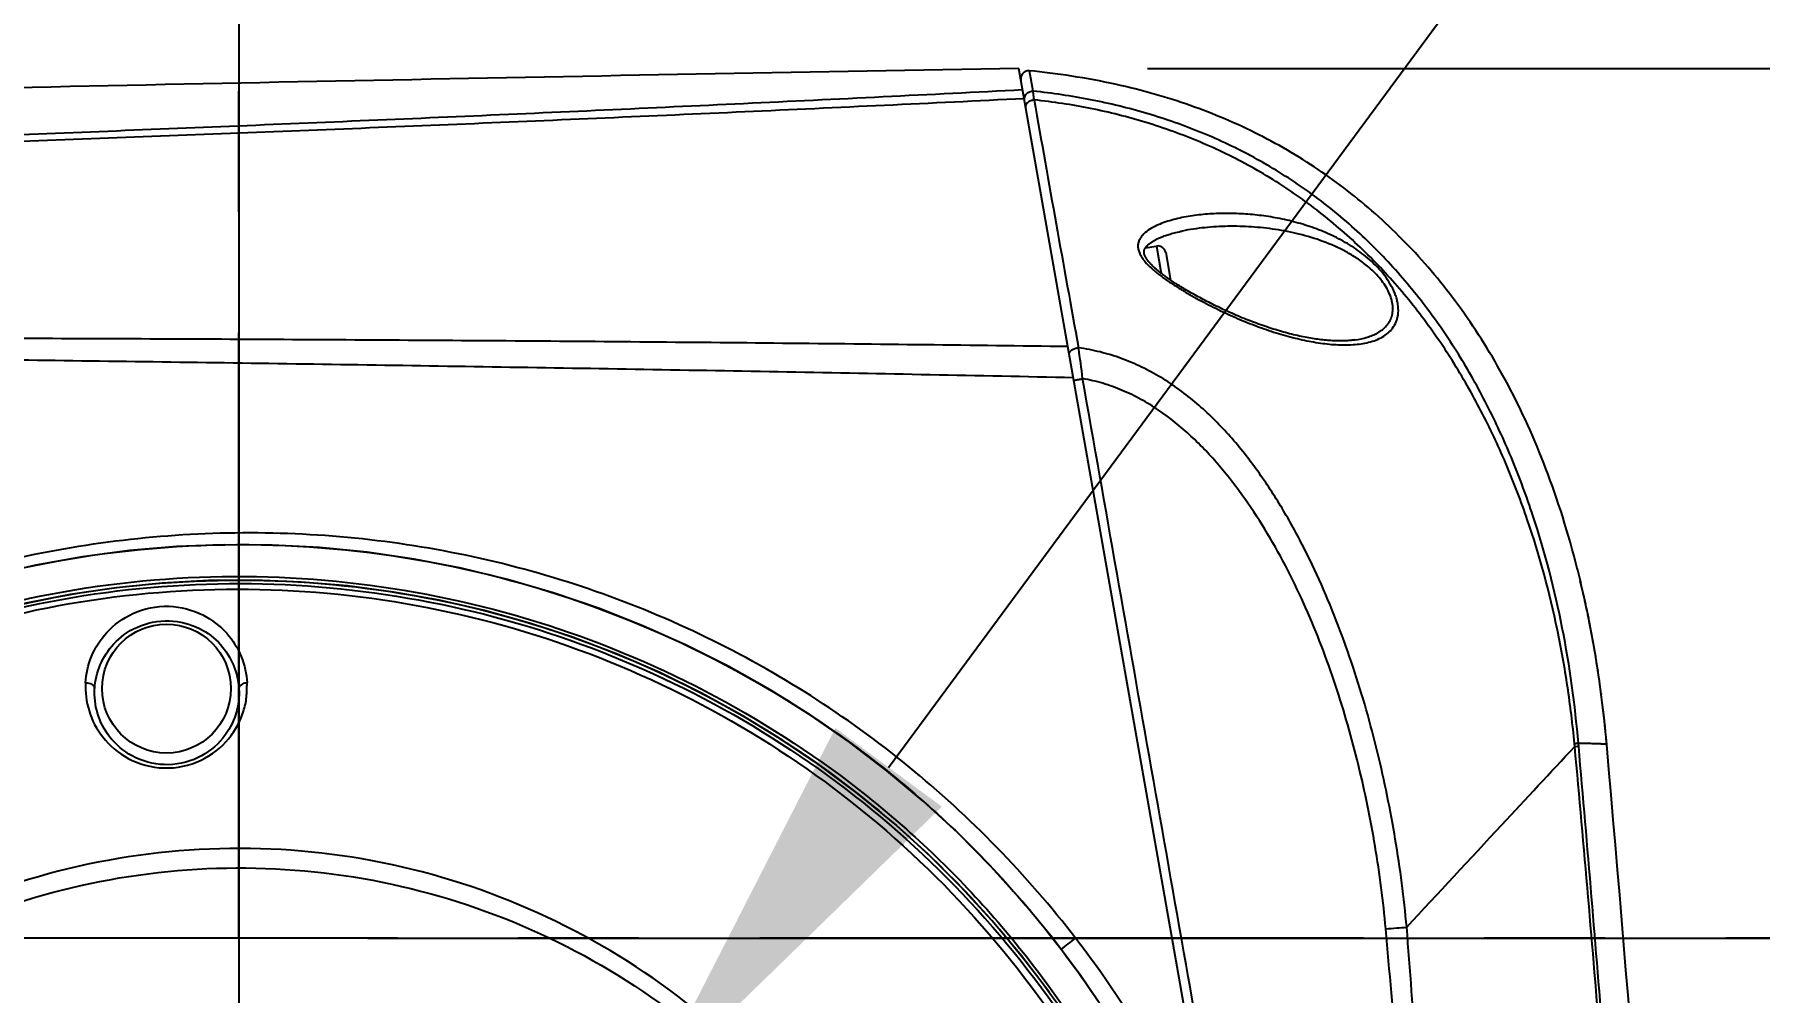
# Model space of a CAD drawing. Header units: millimetres. Extents: x 5828 to 6704, y 123 to 421.
# Drawn here: x 6408.82 to 6414.18, y 275.2 to 278.17 of the extents above; entities that cross this region are included whole.
import ezdxf
from ezdxf import colors
from ezdxf.entities.mleader import LeaderData, LeaderLine
from ezdxf.math import Vec2, Vec3

# ---------------------------------------------------------------- set-up
doc = ezdxf.new("R2010")
doc.units = ezdxf.units.MM
doc.linetypes.add('CENTER', pattern=[0.6, 0.375, -0.075, 0.075, -0.075])
for name, color, linetype in [('中心线', 7, 'Continuous'), ('外形图', 7, 'Continuous'), ('多重引线', 7, 'Continuous'), ('尺寸标注', 7, 'Continuous')]:
    doc.layers.add(name, color=color, linetype=linetype)
doc.styles.add('微软雅黑', font='msyh.ttc', dxfattribs={"height": 1.5})
doc.dimstyles.new('尺寸标注_1_20比例', dxfattribs={"dimtxt": 1.5, "dimasz": 1.25, "dimexe": 0.5, "dimexo": 0.4, "dimgap": 0.5, "dimtad": 1, "dimdec": 1, "dimlfac": 20, "dimdsep": 46, "dimtxsty": '微软雅黑', "dimcen": 0.09, "dimadec": 0, "dimazin": 0, "dimtp": 0.01, "dimtm": 0.01, "dimtfac": 1, "dimtdec": 1, "dimtofl": 0, "dimtmove": 0, "dimatfit": 3, "dimfxl": 1, "dimtolj": 1, "dimarcsym": 0})

# ---------------------------------------------------------------- blocks, each defined once
blk = doc.blocks.new('*D1082')
at = {"layer": 'Defpoints', "color": 0}
for p in [(6409.4545, 284.8229), (6409.4545, 280.4069), (6378.7066, 275.3693)]:
    blk.add_point(p, dxfattribs=at)
at = {"layer": '尺寸标注', "color": 0, "lineweight": -2}
for p, q in [((6378.7066, 275.7693), (6378.7066, 285.3229)), ((6409.4545, 280.8069), (6409.4545, 285.3229)), ((6379.9566, 284.8229), (6408.2045, 284.8229))]:
    blk.add_line(p, q, dxfattribs=at)
at = {"layer": '尺寸标注', "color": 0}
for points in [[(6379.9566, 285.0312), (6379.9566, 284.6146), (6378.7066, 284.8229)], [(6408.2045, 284.6146), (6408.2045, 285.0312), (6409.4545, 284.8229)]]:
    blk.add_solid(points, dxfattribs=at)
at = {"layer": '尺寸标注', "color": 0, "insert": (6394.0805, 286.0945), "char_height": 1.5, "attachment_point": 5, "style": '微软雅黑'}
blk.add_mtext('\\A1;\\A1;{\\fAlibaba PuHuiTi 3.0 55 Regular|b0|i0|c134|p18;615}', dxfattribs=at)
blk = doc.blocks.new('*D1086')
at = {"layer": 'Defpoints', "color": 0}
for p in [(6374.8045, 277.1443), (6410.7045, 221.4555), (6410.7045, 217.572)]:
    blk.add_point(p, dxfattribs=at)
at = {"layer": '尺寸标注', "color": 0, "lineweight": -2}
for p, q in [((6374.8045, 276.7443), (6374.8045, 217.072)), ((6410.7045, 221.0555), (6410.7045, 217.072)), ((6376.0545, 217.572), (6409.4545, 217.572))]:
    blk.add_line(p, q, dxfattribs=at)
at = {"layer": '尺寸标注', "color": 0}
for points in [[(6376.0545, 217.7803), (6376.0545, 217.3636), (6374.8045, 217.572)], [(6409.4545, 217.3636), (6409.4545, 217.7803), (6410.7045, 217.572)]]:
    blk.add_solid(points, dxfattribs=at)
at = {"layer": '尺寸标注', "color": 0, "insert": (6392.7545, 218.8436), "char_height": 1.5, "attachment_point": 5, "style": '微软雅黑'}
blk.add_mtext('\\A1;\\A1;{\\fAlibaba PuHuiTi 3.0 55 Regular|b0|i0|c134|p18;718}', dxfattribs=at)
blk = doc.blocks.new('*D1091')
at = {"layer": 'Defpoints', "color": 0}
for p in [(6409.4545, 275.3693), (6409.4545, 273.3693), (6430.1419, 273.3693)]:
    blk.add_point(p, dxfattribs=at)
at = {"layer": '尺寸标注', "color": 0, "lineweight": -2}
for p, q in [((6430.1419, 276.6193), (6430.1419, 281.5473)), ((6409.8545, 275.3693), (6430.6419, 275.3693)), ((6409.8545, 273.3693), (6430.6419, 273.3693)), ((6430.1419, 272.1193), (6430.1419, 270.8693))]:
    blk.add_line(p, q, dxfattribs=at)
at = {"layer": '尺寸标注', "color": 0}
for points in [[(6429.9335, 276.6193), (6430.3502, 276.6193), (6430.1419, 275.3693)], [(6430.3502, 272.1193), (6429.9335, 272.1193), (6430.1419, 273.3693)]]:
    blk.add_solid(points, dxfattribs=at)
at = {"layer": '尺寸标注', "color": 0, "insert": (6428.8703, 279.8996), "char_height": 1.5, "attachment_point": 5, "rotation": 90, "style": '微软雅黑'}
blk.add_mtext('\\A1;\\A1;{\\fAlibaba PuHuiTi 3.0 55 Regular|b0|i0|c134|p18;40}', dxfattribs=at)
blk = doc.blocks.new('*D1092')
at = {"layer": 'Defpoints', "color": 0}
for p in [(6411.8764, 278.0693), (6435.1929, 278.0693), (6418.6045, 225.3693)]:
    blk.add_point(p, dxfattribs=at)
at = {"layer": '尺寸标注', "color": 0, "lineweight": -2}
for p, q in [((6412.2764, 278.0693), (6435.6929, 278.0693)), ((6435.1929, 226.6193), (6435.1929, 276.8193)), ((6419.0045, 225.3693), (6435.6929, 225.3693))]:
    blk.add_line(p, q, dxfattribs=at)
at = {"layer": '尺寸标注', "color": 0}
for points in [[(6435.4013, 276.8193), (6434.9846, 276.8193), (6435.1929, 278.0693)], [(6434.9846, 226.6193), (6435.4013, 226.6193), (6435.1929, 225.3693)]]:
    blk.add_solid(points, dxfattribs=at)
at = {"layer": '尺寸标注', "color": 0, "insert": (6433.9213, 251.7193), "char_height": 1.5, "attachment_point": 5, "rotation": 90, "style": '微软雅黑'}
blk.add_mtext('\\A1;\\A1;{\\fAlibaba PuHuiTi 3.0 55 Regular|b0|i0|c134|p18;1054}', dxfattribs=at)
blk = doc.blocks.new('*D1159')
at = {"layer": 'Defpoints', "color": 0}
for p in [(6409.4545, 280.4069), (6408.1795, 274.8693), (6409.4545, 268.6795)]:
    blk.add_point(p, dxfattribs=at)
at = {"layer": '尺寸标注', "color": 0, "lineweight": -2}
for p, q in [((6409.4545, 280.0069), (6409.4545, 268.1795)), ((6408.1795, 274.4693), (6408.1795, 268.1795)), ((6406.9295, 268.6795), (6400.3525, 268.6795)), ((6410.7045, 268.6795), (6411.9545, 268.6795))]:
    blk.add_line(p, q, dxfattribs=at)
at = {"layer": '尺寸标注', "color": 0}
for points in [[(6406.9295, 268.4712), (6406.9295, 268.8878), (6408.1795, 268.6795)], [(6410.7045, 268.8878), (6410.7045, 268.4712), (6409.4545, 268.6795)]]:
    blk.add_solid(points, dxfattribs=at)
at = {"layer": '尺寸标注', "color": 0, "insert": (6402.7069, 269.9552), "char_height": 1.5, "attachment_point": 5, "style": '微软雅黑'}
blk.add_mtext('\\A1;25.5', dxfattribs=at)
blk = doc.blocks.new('*D1160')
at = {"layer": 'Defpoints', "color": 0}
for p in [(6408.1795, 274.8693), (6409.8545, 273.3693), (6418.1306, 273.3693)]:
    blk.add_point(p, dxfattribs=at)
at = {"layer": '尺寸标注', "color": 0, "lineweight": -2}
for p, q in [((6418.1306, 276.1193), (6418.1306, 277.3693)), ((6408.5795, 274.8693), (6418.6306, 274.8693)), ((6410.2545, 273.3693), (6418.6306, 273.3693)), ((6418.1306, 272.1193), (6418.1306, 267.767))]:
    blk.add_line(p, q, dxfattribs=at)
at = {"layer": '尺寸标注', "color": 0}
for points in [[(6417.9223, 276.1193), (6418.339, 276.1193), (6418.1306, 274.8693)], [(6418.339, 272.1193), (6417.9223, 272.1193), (6418.1306, 273.3693)]]:
    blk.add_solid(points, dxfattribs=at)
at = {"layer": '尺寸标注', "color": 0, "insert": (6416.8555, 269.3182), "char_height": 1.5, "attachment_point": 5, "rotation": 90, "style": '微软雅黑'}
blk.add_mtext('\\A1;30', dxfattribs=at)
blk = doc.blocks.new('*D1161')
at = {"layer": 'Defpoints', "color": 0}
for p in [(6410.7295, 274.8943), (6409.8545, 273.3693), (6422.5685, 273.3693)]:
    blk.add_point(p, dxfattribs=at)
at = {"layer": '尺寸标注', "color": 0, "lineweight": -2}
for p, q in [((6422.5685, 276.1443), (6422.5685, 277.3943)), ((6411.1295, 274.8943), (6423.0685, 274.8943)), ((6410.2545, 273.3693), (6423.0685, 273.3693)), ((6422.5685, 272.1193), (6422.5685, 265.5694))]:
    blk.add_line(p, q, dxfattribs=at)
at = {"layer": '尺寸标注', "color": 0}
for points in [[(6422.3602, 276.1443), (6422.7769, 276.1443), (6422.5685, 274.8943)], [(6422.7769, 272.1193), (6422.3602, 272.1193), (6422.5685, 273.3693)]]:
    blk.add_solid(points, dxfattribs=at)
at = {"layer": '尺寸标注', "color": 0, "insert": (6421.2929, 267.9123), "char_height": 1.5, "attachment_point": 5, "rotation": 90, "style": '微软雅黑'}
blk.add_mtext('\\A1;30.5', dxfattribs=at)

msp = doc.modelspace()

# ---------------------------------------------------------------- linework, layer by layer
at = {"layer": '中心线', "linetype": 'CENTER', "ltscale": 5}
for p, q in [((6409.4545, 239.3737), (6409.4545, 280.4069)), ((6415.9466, 275.3693), (6373.1881, 275.3693))]:
    msp.add_line(p, q, dxfattribs=at)
at = {"layer": '外形图', "linetype": 'ByBlock'}
for p, q in [((6412.5555, 274.2176), (6411.8764, 278.0693)), ((6411.9211, 277.9986), (6411.9099, 278.0618)), ((6412.269, 277.5119), (6412.3036, 277.518)), ((6412.3036, 277.518), (6412.3185, 277.4332)), ((6412.3325, 277.4978), (6412.3476, 277.4121)), ((6413.617, 276.4915), (6413.611, 276.5159)), ((6413.6222, 276.4701), (6413.615, 276.4999)), ((6413.6272, 276.4486), (6413.62, 276.4792)), ((6413.6321, 276.427), (6413.6249, 276.4584)), ((6413.6369, 276.4053), (6413.6297, 276.4376)), ((6413.6415, 276.3834), (6413.6344, 276.4166)), ((6413.646, 276.3614), (6413.639, 276.3955)), ((6413.6504, 276.3392), (6413.6434, 276.3743)), ((6413.6547, 276.3168), (6413.6477, 276.353)), ((6413.656, 276.3097), (6413.6519, 276.3314)), ((6413.66, 276.2878), (6413.6547, 276.3168)), ((6413.6639, 276.2656), (6413.6589, 276.2942)), ((6413.6677, 276.243), (6413.6629, 276.2713)), ((6413.6714, 276.2202), (6413.6669, 276.2481)), ((6413.6751, 276.1969), (6413.6707, 276.2246)), ((6413.6786, 276.1733), (6413.6745, 276.2007)), ((6413.6819, 276.1495), (6413.6781, 276.1766)), ((6413.6852, 276.1255), (6413.6816, 276.1521)), ((6413.6848, 276.1287), (6413.6851, 276.1262)), ((6413.7022, 275.9706), (6413.7001, 275.9931)), ((6413.6029, 275.9647), (6413.6019, 275.9742)), ((6413.6149, 275.9655), (6413.6141, 275.9745)), ((6412.0528, 275.3693), (6412.3524, 275.3693))]:
    msp.add_line(p, q, dxfattribs=at)
for points in [[(6411.9099, 278.0618), (6411.9095, 278.0619), (6411.9089, 278.0619), (6411.9083, 278.0619), (6411.9077, 278.062), (6411.9071, 278.062), (6411.9065, 278.0619), (6411.9059, 278.0619), (6411.9053, 278.0619), (6411.9047, 278.0618), (6411.9041, 278.0617), (6411.9035, 278.0616), (6411.9029, 278.0615), (6411.9023, 278.0614), (6411.9017, 278.0613), (6411.9012, 278.0612), (6411.9006, 278.061), (6411.9, 278.0608), (6411.8994, 278.0606), (6411.8989, 278.0604), (6411.8983, 278.0602), (6411.8977, 278.06), (6411.8972, 278.0598), (6411.8966, 278.0595), (6411.8961, 278.0592), (6411.8956, 278.059), (6411.8951, 278.0587), (6411.8945, 278.0584), (6411.894, 278.058), (6411.8935, 278.0577), (6411.893, 278.0574), (6411.8925, 278.057), (6411.8921, 278.0567), (6411.8916, 278.0563), (6411.8911, 278.0559), (6411.8907, 278.0555), (6411.8902, 278.0551), (6411.8898, 278.0547), (6411.8894, 278.0542), (6411.889, 278.0538), (6411.8886, 278.0534), (6411.8882, 278.0529), (6411.8878, 278.0524), (6411.8874, 278.0519), (6411.8871, 278.0515), (6411.8867, 278.051), (6411.8864, 278.0505), (6411.8861, 278.05), (6411.8858, 278.0494), (6411.8855, 278.0489), (6411.8852, 278.0484), (6411.885, 278.0478), (6411.8847, 278.0473), (6411.8845, 278.0468), (6411.8842, 278.0462), (6411.884, 278.0456), (6411.8838, 278.0451), (6411.8836, 278.0445), (6411.8834, 278.0439), (6411.8833, 278.0433), (6411.8831, 278.0428), (6411.883, 278.0422), (6411.8829, 278.0416), (6411.8828, 278.041), (6411.8827, 278.0404), (6411.8826, 278.0398), (6411.8826, 278.0392), (6411.8825, 278.0386), (6411.8825, 278.038), (6411.8825, 278.0374), (6411.8825, 278.0368), (6411.8825, 278.0362), (6411.8825, 278.0356), (6411.8825, 278.035), (6411.8826, 278.0344), (6411.8827, 278.0338), (6411.8827, 278.0332), (6411.8828, 278.0326)], [(6413.1276, 277.4745), (6413.1176, 277.4855), (6413.1077, 277.4964), (6413.0976, 277.5071), (6413.0875, 277.5178), (6413.0774, 277.5283), (6413.0672, 277.5387), (6413.0569, 277.549), (6413.0466, 277.5592), (6413.0362, 277.5693), (6413.0258, 277.5792), (6413.0153, 277.589), (6413.0048, 277.5988), (6412.9942, 277.6084), (6412.9835, 277.6179), (6412.9728, 277.6273), (6412.9621, 277.6366), (6412.9513, 277.6457), (6412.9404, 277.6548), (6412.9295, 277.6638), (6412.9185, 277.6726), (6412.9075, 277.6813), (6412.8964, 277.69), (6412.8853, 277.6985), (6412.8741, 277.707), (6412.8629, 277.7153), (6412.8516, 277.7235), (6412.8402, 277.7317), (6412.8288, 277.7397), (6412.8173, 277.7477), (6412.8057, 277.7556), (6412.794, 277.7633), (6412.7823, 277.771), (6412.7705, 277.7786), (6412.7586, 277.7861), (6412.7466, 277.7936), (6412.7346, 277.8009), (6412.7224, 277.8082), (6412.7102, 277.8153), (6412.6979, 277.8225), (6412.6854, 277.8295), (6412.6729, 277.8364), (6412.6603, 277.8433), (6412.6475, 277.85), (6412.6347, 277.8567), (6412.6219, 277.8633), (6412.6089, 277.8698), (6412.5958, 277.8762), (6412.5827, 277.8825), (6412.5696, 277.8887), (6412.5563, 277.8947), (6412.5431, 277.9007), (6412.5297, 277.9066), (6412.5164, 277.9123), (6412.503, 277.9179), (6412.4896, 277.9235), (6412.4761, 277.9289), (6412.4626, 277.9341), (6412.4491, 277.9393), (6412.4356, 277.9444), (6412.422, 277.9494), (6412.4084, 277.9542), (6412.3947, 277.959), (6412.381, 277.9636), (6412.3672, 277.9682), (6412.3533, 277.9727), (6412.3393, 277.977), (6412.3252, 277.9813), (6412.3111, 277.9855), (6412.2968, 277.9897), (6412.2823, 277.9937), (6412.2677, 277.9977), (6412.2529, 278.0016), (6412.238, 278.0054), (6412.2228, 278.0092), (6412.2074, 278.0129), (6412.1918, 278.0165), (6412.1759, 278.02), (6412.1597, 278.0235), (6412.1433, 278.0269), (6412.1266, 278.0302), (6412.1097, 278.0334), (6412.0926, 278.0366), (6412.0754, 278.0396), (6412.058, 278.0425), (6412.0407, 278.0452), (6412.0234, 278.0479), (6412.0062, 278.0503), (6411.9893, 278.0526), (6411.9726, 278.0548), (6411.9563, 278.0568), (6411.9403, 278.0586), (6411.9248, 278.0603), (6411.91, 278.0618)], [(6412.4027, 277.3777), (6412.398, 277.3804), (6412.3934, 277.3832), (6412.3888, 277.3859), (6412.3843, 277.3886), (6412.3799, 277.3913), (6412.3757, 277.394), (6412.3715, 277.3966), (6412.3674, 277.3991), (6412.3634, 277.4017), (6412.3596, 277.4042), (6412.3558, 277.4067), (6412.3521, 277.4091), (6412.3486, 277.4115), (6412.3451, 277.4138), (6412.3418, 277.4162), (6412.3386, 277.4184), (6412.3354, 277.4207), (6412.3324, 277.4228), (6412.3294, 277.425), (6412.3266, 277.4271), (6412.3238, 277.4292), (6412.3212, 277.4312), (6412.3186, 277.4332), (6412.3162, 277.4351), (6412.3138, 277.437), (6412.3115, 277.4389), (6412.3093, 277.4407), (6412.3072, 277.4424), (6412.3051, 277.4442), (6412.3032, 277.4459), (6412.3013, 277.4475), (6412.2995, 277.4491), (6412.2978, 277.4507), (6412.2961, 277.4523), (6412.2945, 277.4538), (6412.293, 277.4552), (6412.2915, 277.4567), (6412.2901, 277.4581), (6412.2887, 277.4595), (6412.2875, 277.4608), (6412.2862, 277.4621), (6412.285, 277.4634), (6412.2839, 277.4646), (6412.2828, 277.4658), (6412.2818, 277.467), (6412.2808, 277.4682), (6412.2799, 277.4693), (6412.279, 277.4704), (6412.2781, 277.4715), (6412.2773, 277.4726), (6412.2765, 277.4736), (6412.2758, 277.4746), (6412.2751, 277.4756), (6412.2744, 277.4765), (6412.2738, 277.4775), (6412.2732, 277.4784), (6412.2726, 277.4793), (6412.272, 277.4801), (6412.2715, 277.481), (6412.271, 277.4819), (6412.2705, 277.4827), (6412.2701, 277.4835), (6412.2697, 277.4843), (6412.2693, 277.485), (6412.2689, 277.4858), (6412.2686, 277.4865), (6412.2682, 277.4872), (6412.2679, 277.4879), (6412.2676, 277.4886), (6412.2673, 277.4893), (6412.2671, 277.49), (6412.2669, 277.4907), (6412.2666, 277.4913), (6412.2664, 277.492), (6412.2662, 277.4926), (6412.266, 277.4932), (6412.2659, 277.4939), (6412.2657, 277.4945), (6412.2656, 277.4951), (6412.2655, 277.4957), (6412.2654, 277.4963), (6412.2653, 277.4969), (6412.2652, 277.4976), (6412.2652, 277.4982), (6412.2651, 277.4989), (6412.2651, 277.4995), (6412.2651, 277.5002), (6412.2651, 277.5009), (6412.2652, 277.5016), (6412.2653, 277.5023), (6412.2654, 277.503), (6412.2655, 277.5038), (6412.2657, 277.5046), (6412.2659, 277.5054), (6412.2662, 277.5062), (6412.2664, 277.5069), (6412.2667, 277.5076), (6412.267, 277.5083), (6412.2673, 277.509), (6412.2677, 277.5097), (6412.2681, 277.5104), (6412.2685, 277.5111), (6412.2689, 277.5118), (6412.2694, 277.5125), (6412.2698, 277.5132), (6412.2704, 277.5139), (6412.2709, 277.5146), (6412.2715, 277.5154), (6412.2721, 277.5161), (6412.2727, 277.5169), (6412.2734, 277.5177), (6412.2742, 277.5185), (6412.2749, 277.5193), (6412.2758, 277.5201), (6412.2766, 277.5209), (6412.2775, 277.5217), (6412.2785, 277.5226), (6412.2795, 277.5235), (6412.2806, 277.5244), (6412.2818, 277.5253), (6412.283, 277.5262), (6412.2842, 277.5272), (6412.2856, 277.5281), (6412.287, 277.5291), (6412.2885, 277.5301), (6412.29, 277.5311), (6412.2916, 277.5321), (6412.2933, 277.5332), (6412.2951, 277.5342), (6412.297, 277.5353), (6412.299, 277.5364), (6412.3011, 277.5375), (6412.3033, 277.5386), (6412.3056, 277.5398), (6412.308, 277.5409), (6412.3105, 277.5421), (6412.3131, 277.5432), (6412.3159, 277.5444), (6412.3188, 277.5456), (6412.3218, 277.5468), (6412.3249, 277.548), (6412.3282, 277.5492), (6412.3316, 277.5505), (6412.3351, 277.5517), (6412.3388, 277.5529), (6412.3427, 277.5541), (6412.3467, 277.5553), (6412.3508, 277.5565), (6412.3551, 277.5578), (6412.3596, 277.5589), (6412.3643, 277.5601), (6412.3691, 277.5613), (6412.374, 277.5624), (6412.3792, 277.5636), (6412.3839, 277.5646)], [(6413.6117, 276.5128), (6413.6063, 276.534), (6413.6008, 276.555), (6413.5951, 276.5759), (6413.5893, 276.5966), (6413.5835, 276.6171), (6413.5775, 276.6374), (6413.5714, 276.6574), (6413.5653, 276.6772), (6413.559, 276.6967), (6413.5527, 276.716), (6413.5463, 276.735), (6413.5399, 276.7538), (6413.5333, 276.7723), (6413.5267, 276.7906), (6413.52, 276.8087), (6413.5133, 276.8266), (6413.5065, 276.8442), (6413.4996, 276.8617), (6413.4926, 276.8789), (6413.4856, 276.896), (6413.4785, 276.9128), (6413.4713, 276.9295), (6413.4641, 276.946), (6413.4567, 276.9623), (6413.4493, 276.9784), (6413.4419, 276.9944), (6413.4343, 277.0102), (6413.4267, 277.0259), (6413.4191, 277.0413), (6413.4113, 277.0567), (6413.4035, 277.0718), (6413.3956, 277.0869), (6413.3876, 277.1017), (6413.3796, 277.1165), (6413.3715, 277.1311), (6413.3633, 277.1455), (6413.3551, 277.1598), (6413.3468, 277.1739), (6413.3384, 277.188), (6413.33, 277.2018), (6413.3214, 277.2156), (6413.3129, 277.2292), (6413.3042, 277.2427), (6413.2955, 277.256), (6413.2867, 277.2692), (6413.2779, 277.2823), (6413.269, 277.2952), (6413.26, 277.308), (6413.2509, 277.3207), (6413.2418, 277.3333), (6413.2326, 277.3457), (6413.2234, 277.3581), (6413.2141, 277.3702), (6413.2047, 277.3823), (6413.1953, 277.3943), (6413.1858, 277.4061), (6413.1763, 277.4178), (6413.1666, 277.4294), (6413.157, 277.4408), (6413.1472, 277.4522), (6413.1374, 277.4634), (6413.1276, 277.4745)], [(6412.9212, 277.2267), (6412.9183, 277.2263), (6412.9149, 277.2258), (6412.9115, 277.2254), (6412.908, 277.225), (6412.9044, 277.2247), (6412.9007, 277.2244), (6412.897, 277.2241), (6412.8931, 277.2239), (6412.8892, 277.2237), (6412.8852, 277.2236), (6412.8811, 277.2235), (6412.877, 277.2234), (6412.8727, 277.2234), (6412.8684, 277.2235), (6412.864, 277.2236), (6412.8596, 277.2237), (6412.855, 277.2239), (6412.8504, 277.2241), (6412.8456, 277.2244), (6412.8408, 277.2247), (6412.8359, 277.2251), (6412.8309, 277.2255), (6412.8259, 277.226), (6412.8208, 277.2265), (6412.8156, 277.2271), (6412.8103, 277.2278), (6412.805, 277.2285), (6412.7996, 277.2292), (6412.7941, 277.23), (6412.7885, 277.2309), (6412.7829, 277.2318), (6412.7772, 277.2328), (6412.7714, 277.2339), (6412.7656, 277.235), (6412.7597, 277.2361), (6412.7538, 277.2374), (6412.7478, 277.2386), (6412.7418, 277.24), (6412.7357, 277.2414), (6412.7296, 277.2428), (6412.7234, 277.2443), (6412.7172, 277.2459), (6412.7109, 277.2475), (6412.7046, 277.2492), (6412.6983, 277.2509), (6412.6919, 277.2527), (6412.6855, 277.2546), (6412.6791, 277.2565), (6412.6727, 277.2584), (6412.6663, 277.2604), (6412.6599, 277.2624), (6412.6534, 277.2645), (6412.6469, 277.2667), (6412.6404, 277.2689), (6412.6339, 277.2711), (6412.6274, 277.2734), (6412.6209, 277.2757), (6412.6145, 277.2781), (6412.608, 277.2805), (6412.6015, 277.2829), (6412.5951, 277.2854), (6412.5886, 277.2879), (6412.5822, 277.2904), (6412.5758, 277.293), (6412.5694, 277.2956), (6412.563, 277.2982), (6412.5567, 277.3009), (6412.5504, 277.3036), (6412.5441, 277.3063), (6412.5378, 277.3091), (6412.5316, 277.3118), (6412.5254, 277.3146), (6412.5193, 277.3174), (6412.5132, 277.3203), (6412.5071, 277.3231), (6412.5011, 277.3259), (6412.4951, 277.3288), (6412.4891, 277.3317), (6412.4833, 277.3346), (6412.4774, 277.3375), (6412.4717, 277.3404), (6412.466, 277.3433), (6412.4603, 277.3462), (6412.4547, 277.3491), (6412.4492, 277.352), (6412.4437, 277.3549), (6412.4383, 277.3578), (6412.433, 277.3607), (6412.4277, 277.3635), (6412.4226, 277.3664), (6412.4175, 277.3692), (6412.4125, 277.3721), (6412.4076, 277.3749), (6412.4027, 277.3777)], [(6412.1518, 275.1302), (6412.0688, 275.2526), (6411.9805, 275.3707), (6411.8872, 275.4841), (6411.7893, 275.5926), (6411.6865, 275.6963), (6411.579, 275.7952), (6411.4669, 275.8892), (6411.3502, 275.9782), (6411.2293, 276.0618), (6411.1043, 276.14), (6410.9756, 276.2125), (6410.8436, 276.2791), (6410.7084, 276.3396), (6410.5706, 276.3938), (6410.4304, 276.4417), (6410.2881, 276.4831), (6410.1442, 276.5178), (6409.9988, 276.546), (6409.8524, 276.5674), (6409.7051, 276.582), (6409.5574, 276.5899), (6409.4096, 276.5909), (6409.262, 276.5852), (6409.1149, 276.5726), (6408.9686, 276.5533), (6408.8233, 276.5273), (6408.6793, 276.4946)], [(6411.9719, 275.2008), (6411.8848, 275.3151), (6411.7927, 275.4248), (6411.6957, 275.5301), (6411.5937, 275.6311), (6411.4869, 275.7274), (6411.3756, 275.8187), (6411.2601, 275.9049), (6411.1407, 275.9857), (6411.0176, 276.0609), (6410.8911, 276.1303), (6410.7614, 276.1939), (6410.6289, 276.2514), (6410.4939, 276.3027), (6410.3566, 276.3477), (6410.2174, 276.3863), (6410.0767, 276.4184), (6409.9346, 276.4439), (6409.7916, 276.4628), (6409.648, 276.4751), (6409.5039, 276.4807), (6409.3599, 276.4796), (6409.2161, 276.4718), (6409.0728, 276.4574), (6408.9304, 276.4363), (6408.7891, 276.4087)], [(6413.7001, 275.9931), (6413.6985, 276.0106), (6413.6962, 276.0323), (6413.6938, 276.0548), (6413.6911, 276.078), (6413.6882, 276.1016), (6413.6852, 276.1255)]]:
    msp.add_lwpolyline(points, dxfattribs=at)
msp.add_circle((6409.2295, 276.1443), 0.2, dxfattribs=at)
for centre, radius, start, end in [((6426.4478, -558.3464), 836.5426, 90.9980647, 91.2563555), ((6538.4173, 300.2207), 128.4352, 189.975779, 190.324647), ((6412.3079, 277.4934), 0.025, 10, 100), ((6407.9987, 276.6043), 4.1067, 7.0211, 8.3663), ((6410.0813, 275.6511), 3.635, 5.3994, 7.511), ((6410.0967, 275.6526), 3.6195, 5.0404, 5.3989), ((6296.9918, 265.6769), 117.1634, 2.596984, 5.04035), ((6407.6195, 281.1221), 7.2627, 307.16879, 307.61898), ((6409.4533, 273.3668), 3.2814, 22.5576, 37.6082)]:
    msp.add_arc(centre, radius, start, end, dxfattribs=at)
for points, knots in [([(6411.893, 277.9752), (6411.6039, 277.9611), (6411.0258, 277.9338), (6410.159, 277.8961), (6409.2929, 277.8614), (6408.4276, 277.8291), (6407.5633, 277.7988), (6406.7001, 277.7697), (6405.8381, 277.7413), (6405.2639, 277.7226), (6404.977, 277.7133)], [0, 0, 0, 0, 0.125462, 0.250829, 0.376079, 0.501194, 0.62616, 0.750962, 0.875584, 1, 1, 1, 1]), ([(6411.8881, 278.0025), (6411.5994, 277.9877), (6411.022, 277.9591), (6410.1561, 277.9197), (6409.2908, 277.8833), (6408.4263, 277.8494), (6407.5626, 277.8172), (6406.7, 277.7861), (6405.8384, 277.7554), (6405.2644, 277.7348), (6404.9776, 277.7245)], [0, 0, 0, 0, 0.125422, 0.250754, 0.375978, 0.501077, 0.626041, 0.750858, 0.875517, 1, 1, 1, 1]), ([(6411.894, 277.9694), (6411.8936, 277.9713), (6411.8934, 277.9752), (6411.8944, 277.9809), (6411.8967, 277.9862), (6411.9001, 277.9909), (6411.9045, 277.9946), (6411.9097, 277.9973), (6411.9153, 277.9987), (6411.9192, 277.9988), (6411.9211, 277.9986)], [0, 0, 0, 0, 0.124839, 0.249708, 0.374629, 0.499615, 0.624664, 0.749762, 0.874884, 1, 1, 1, 1]), ([(6411.898, 277.9468), (6411.8977, 277.9483), (6411.8976, 277.9514), (6411.8987, 277.9559), (6411.9009, 277.9602), (6411.9053, 277.9654), (6411.9131, 277.9702), (6411.9203, 277.9716), (6411.9239, 277.9716)], [0, 0, 0, 0, 0.11131, 0.225221, 0.34369, 0.467644, 0.729136, 1, 1, 1, 1]), ([(6411.9239, 277.9716), (6411.9235, 277.9752), (6411.9228, 277.9814), (6411.922, 277.9886), (6411.9215, 277.9932), (6411.9213, 277.9956), (6411.9211, 277.9973), (6411.9211, 277.9982), (6411.9211, 277.9986)], [0, 0, 0, 0, 0.392656, 0.694323, 0.80889, 0.898353, 0.96218, 1, 1, 1, 1]), ([(6413.6141, 275.9745), (6413.6036, 276.0944), (6413.571, 276.3334), (6413.4957, 276.6256), (6413.4122, 276.8515), (6413.3373, 277.016), (6413.2495, 277.1739), (6413.1482, 277.3235), (6413.033, 277.4626), (6412.9041, 277.589), (6412.7621, 277.7005), (6412.6085, 277.7953), (6412.4454, 277.8725), (6412.2751, 277.9321), (6412.0998, 277.9747), (6411.9808, 277.9924), (6411.9211, 277.9986)], [0, 0, 0, 0, 0.125143, 0.250256, 0.312834, 0.375402, 0.437955, 0.500484, 0.562983, 0.625445, 0.687877, 0.750292, 0.812703, 0.875115, 0.937538, 1, 1, 1, 1]), ([(6413.6019, 275.9742), (6413.5962, 276.0332), (6413.5817, 276.1511), (6413.5403, 276.3848), (6413.4783, 276.6146), (6413.3939, 276.8365), (6413.3187, 276.998), (6413.231, 277.1531), (6413.1304, 277.3), (6413.0164, 277.4369), (6412.8894, 277.5616), (6412.7499, 277.672), (6412.5993, 277.7665), (6412.4393, 277.8439), (6412.2722, 277.9041), (6412.0999, 277.9475), (6411.9828, 277.9654), (6411.9239, 277.9716)], [0, 0, 0, 0, 0.062596, 0.12519, 0.250316, 0.312907, 0.375493, 0.43807, 0.500629, 0.563158, 0.625642, 0.688077, 0.75047, 0.812838, 0.875197, 0.937571, 1, 1, 1, 1]), ([(6412.9721, 277.4698), (6412.9567, 277.484), (6412.9237, 277.5098), (6412.8704, 277.5413), (6412.815, 277.5665), (6412.7586, 277.586), (6412.7016, 277.6007), (6412.6447, 277.611), (6412.588, 277.6173), (6412.5318, 277.6198), (6412.4764, 277.6186), (6412.4311, 277.6143), (6412.3957, 277.6088), (6412.3699, 277.6035), (6412.3449, 277.5969), (6412.3209, 277.5889), (6412.2983, 277.5792), (6412.2779, 277.5675), (6412.2632, 277.5554), (6412.2542, 277.544), (6412.2492, 277.5346), (6412.2463, 277.5244), (6412.246, 277.5134), (6412.2484, 277.5022), (6412.2531, 277.491), (6412.2599, 277.4799), (6412.2713, 277.4653), (6412.2814, 277.4553), (6412.2885, 277.4488)], [0, 0, 0, 0, 0.071387, 0.141662, 0.210615, 0.278335, 0.344964, 0.410621, 0.475374, 0.539226, 0.602106, 0.663843, 0.694193, 0.724112, 0.753507, 0.782244, 0.810135, 0.836916, 0.862286, 0.874441, 0.886328, 0.898179, 0.910355, 0.923232, 0.937025, 0.95174, 0.967251, 1, 1, 1, 1]), ([(6412.959, 277.4555), (6412.9487, 277.4641), (6412.9271, 277.48), (6412.8816, 277.5071), (6412.8219, 277.5337), (6412.748, 277.556), (6412.6737, 277.5705), (6412.5995, 277.5783), (6412.5262, 277.5801), (6412.4658, 277.5767), (6412.4186, 277.5709), (6412.3954, 277.5669), (6412.3839, 277.5646)], [0, 0, 0, 0, 0.066945, 0.13333, 0.263838, 0.391657, 0.517242, 0.640924, 0.762799, 0.882685, 0.941731, 1, 1, 1, 1]), ([(6412.2885, 277.4488), (6412.2966, 277.4415), (6412.3138, 277.4275), (6412.3411, 277.408), (6412.3697, 277.3895), (6412.3892, 277.3778), (6412.399, 277.372)], [0, 0, 0, 0, 0.243337, 0.49288, 0.745682, 1, 1, 1, 1]), ([(6412.399, 277.372), (6412.4184, 277.3607), (6412.4576, 277.3393), (6412.5173, 277.3099), (6412.5773, 277.2836), (6412.6373, 277.2607), (6412.6967, 277.2416), (6412.7552, 277.2266), (6412.8123, 277.2161), (6412.8674, 277.2106), (6412.9116, 277.211), (6412.945, 277.2151), (6412.9683, 277.2202), (6412.99, 277.2276), (6413.0098, 277.2377), (6413.0271, 277.2508), (6413.0412, 277.2674), (6413.0493, 277.284), (6413.0532, 277.2988), (6413.0555, 277.3152), (6413.0546, 277.3327), (6413.051, 277.3506), (6413.0452, 277.3696), (6413.0344, 277.3934), (6413.0111, 277.4301), (6412.9885, 277.4548), (6412.9721, 277.4698)], [0, 0, 0, 0, 0.073155, 0.145718, 0.217138, 0.287009, 0.354998, 0.420789, 0.484028, 0.544286, 0.601055, 0.627992, 0.653893, 0.67877, 0.702724, 0.72603, 0.749221, 0.773142, 0.785721, 0.798866, 0.827139, 0.842387, 0.858324, 0.891952, 0.927278, 1, 1, 1, 1]), ([(6412.9212, 277.2267), (6412.9337, 277.2285), (6412.9578, 277.2336), (6412.986, 277.2451), (6413.0054, 277.2579), (6413.0179, 277.2695), (6413.0279, 277.2833), (6413.035, 277.2995), (6413.0383, 277.3178), (6413.0375, 277.3378), (6413.0324, 277.3588), (6413.0234, 277.38), (6413.0109, 277.4006), (6412.9904, 277.4271), (6412.9721, 277.4447), (6412.959, 277.4555)], [0, 0, 0, 0, 0.116821, 0.226679, 0.279434, 0.331295, 0.383202, 0.436551, 0.493023, 0.554086, 0.620379, 0.691476, 0.766211, 0.843251, 1, 1, 1, 1]), ([(6412.0286, 277.2057), (6411.7331, 277.2096), (6411.1425, 277.2164), (6410.2571, 277.2238), (6409.3729, 277.2289), (6408.4902, 277.2319), (6407.609, 277.2327), (6406.4378, 277.2314), (6405.5604, 277.2284), (6404.9761, 277.2256)], [0, 0, 0, 0, 0.125708, 0.251262, 0.376637, 0.501811, 0.626761, 0.751461, 1, 1, 1, 1]), ([(6412.0457, 277.1091), (6411.7493, 277.1153), (6411.1568, 277.127), (6410.2688, 277.1422), (6409.3821, 277.1556), (6408.497, 277.1674), (6407.6136, 277.1775), (6406.44, 277.1892), (6405.5608, 277.1961), (6404.9755, 277.2)], [0, 0, 0, 0, 0.125785, 0.251406, 0.376833, 0.502035, 0.626982, 0.751645, 1, 1, 1, 1]), ([(6412.0331, 277.1806), (6412.0329, 277.1818), (6412.0329, 277.1846), (6412.0343, 277.1885), (6412.0369, 277.1923), (6412.042, 277.1969), (6412.0504, 277.2008), (6412.0579, 277.2019), (6412.0617, 277.2019)], [0, 0, 0, 0, 0.097277, 0.200516, 0.313645, 0.437869, 0.712403, 1, 1, 1, 1]), ([(6413.0809, 275.4038), (6413.0725, 275.4951), (6413.0547, 275.6316), (6413.0211, 275.8119), (6412.9911, 275.9462), (6412.956, 276.0793), (6412.9156, 276.2108), (6412.8695, 276.3405), (6412.8171, 276.4677), (6412.7578, 276.5919), (6412.6908, 276.7121), (6412.6276, 276.8079), (6412.5721, 276.8809), (6412.5129, 276.9509), (6412.4476, 277.0156), (6412.3757, 277.0725), (6412.3185, 277.1106), (6412.2581, 277.1434), (6412.1949, 277.1702), (6412.1293, 277.1903), (6412.0843, 277.1989), (6412.0617, 277.2019)], [0, 0, 0, 0, 0.125056, 0.187597, 0.250139, 0.312682, 0.375224, 0.437767, 0.500308, 0.562849, 0.625386, 0.687916, 0.719185, 0.75045, 0.812922, 0.844156, 0.875373, 0.906567, 0.937737, 0.968881, 1, 1, 1, 1]), ([(6412.0472, 277.1004), (6412.0473, 277.1006), (6412.0476, 277.1007), (6412.048, 277.1008), (6412.0484, 277.101), (6412.0489, 277.1011), (6412.0497, 277.1013), (6412.0505, 277.1016), (6412.0514, 277.1018), (6412.0525, 277.102), (6412.0539, 277.1024), (6412.0556, 277.1027), (6412.0579, 277.1032), (6412.0608, 277.1038), (6412.0643, 277.1044), (6412.0677, 277.1051), (6412.0712, 277.1057), (6412.0735, 277.1061), (6412.0746, 277.1063)], [0, 0, 0, 0, 0.015318, 0.03094, 0.046569, 0.062199, 0.093459, 0.124719, 0.155979, 0.187239, 0.249759, 0.312279, 0.374799, 0.499839, 0.624879, 0.749919, 0.87496, 1, 1, 1, 1]), ([(6412.9332, 272.2572), (6412.9153, 272.3582), (6412.8792, 272.5602), (6412.8253, 272.8633), (6412.7714, 273.1663), (6412.6997, 273.5705), (6412.6102, 274.0757), (6412.4672, 274.884), (6412.2886, 275.8942), (6412.1459, 276.7023), (6412.0746, 277.1063)], [0, 0, 0, 0, 0.0625, 0.125006, 0.187515, 0.250027, 0.375053, 0.500077, 0.750088, 1, 1, 1, 1]), ([(6413.0158, 275.3987), (6413.0081, 275.4843), (6412.9915, 275.6124), (6412.96, 275.7815), (6412.9317, 275.9073), (6412.8986, 276.0321), (6412.8606, 276.1554), (6412.8172, 276.2769), (6412.7681, 276.3962), (6412.7126, 276.5127), (6412.6502, 276.6257), (6412.5801, 276.734), (6412.5146, 276.8193), (6412.4571, 276.8833), (6412.3961, 276.9437), (6412.3291, 276.9979), (6412.2559, 277.0429), (6412.198, 277.0711), (6412.1375, 277.093), (6412.0957, 277.1028), (6412.0746, 277.1063)], [0, 0, 0, 0, 0.125067, 0.187616, 0.250167, 0.312719, 0.375271, 0.437822, 0.50037, 0.562914, 0.625451, 0.687976, 0.75048, 0.781731, 0.812973, 0.875373, 0.906569, 0.937741, 0.968886, 1, 1, 1, 1]), ([(6412.0528, 275.3693), (6411.9768, 275.4678), (6411.8134, 275.6562), (6411.5378, 275.9087), (6411.235, 276.1276), (6410.9091, 276.3097), (6410.5646, 276.4527), (6410.2062, 276.5551), (6409.8385, 276.6157), (6409.4661, 276.6344), (6409.0937, 276.6113), (6408.7258, 276.5469), (6408.3669, 276.4423), (6408.0215, 276.2988), (6407.694, 276.1181), (6407.3886, 275.9021), (6407.1095, 275.6532), (6406.9435, 275.4669), (6406.8664, 275.3693)], [0, 0, 0, 0, 0.062572, 0.125123, 0.187636, 0.250094, 0.312493, 0.374846, 0.437187, 0.499558, 0.561992, 0.6245, 0.687064, 0.749654, 0.812244, 0.874832, 0.937421, 1, 1, 1, 1]), ([(6406.2491, 273.195), (6406.2258, 273.5924), (6406.3092, 274.2033), (6406.6292, 274.9379), (6407.0817, 275.6004), (6407.8664, 276.2537), (6409.0268, 276.6384), (6410.2471, 276.5717), (6411.1764, 276.1477), (6411.7849, 275.625), (6412.1597, 275.152), (6412.4412, 274.6186), (6412.5582, 274.2332), (6412.5979, 274.0373)], [0, 0, 0, 0, 0.124788, 0.187458, 0.250129, 0.374938, 0.499731, 0.624526, 0.749323, 0.811992, 0.874662, 0.937335, 1, 1, 1, 1]), ([(6407.6046, 264.5744), (6407.5828, 264.9506), (6407.5249, 265.7024), (6407.4017, 266.8264), (6407.2511, 267.9469), (6407.0759, 269.0635), (6406.8828, 270.1766), (6406.7111, 271.1021), (6406.5881, 271.7492), (6406.517, 272.1187), (6406.4639, 272.3959), (6406.4099, 272.6729), (6406.361, 272.9507), (6406.332, 273.2316), (6406.3323, 273.5143), (6406.36, 273.7958), (6406.4286, 274.1661), (6406.5738, 274.6161), (6406.8457, 275.1145), (6407.2044, 275.556), (6407.6363, 275.9273), (6408.1279, 276.2151), (6408.6635, 276.4087), (6409.41, 276.5325), (6410.3659, 276.4284), (6411.2221, 275.9938), (6411.7775, 275.4846), (6412.1165, 275.0322), (6412.371, 274.5285), (6412.4787, 274.1671), (6412.5142, 273.9833)], [0, 0, 0, 0, 0.062594, 0.125191, 0.187776, 0.250346, 0.312895, 0.375414, 0.406669, 0.422294, 0.437916, 0.453541, 0.46916, 0.484757, 0.500373, 0.516026, 0.531671, 0.562858, 0.594091, 0.625439, 0.656822, 0.688184, 0.719529, 0.750865, 0.81326, 0.875568, 0.906716, 0.937796, 0.968921, 1, 1, 1, 1]), ([(6406.3436, 273.2846), (6406.3341, 273.6641), (6406.4556, 274.434), (6407.0403, 275.4404), (6407.9478, 276.1713), (6409.0578, 276.5275), (6410.2218, 276.4584), (6411.2832, 275.9756), (6412.0984, 275.1442), (6412.4068, 274.4277), (6412.4898, 274.0572)], [0, 0, 0, 0, 0.124933, 0.249878, 0.37486, 0.499893, 0.624978, 0.750045, 0.875042, 1, 1, 1, 1]), ([(6407.6216, 264.729), (6407.5745, 265.4702), (6407.4643, 266.5799), (6407.2602, 268.0514), (6407.0849, 269.1519), (6406.8923, 270.2495), (6406.7218, 271.1623), (6406.5991, 271.8006), (6406.5287, 272.1653), (6406.4761, 272.4389), (6406.4215, 272.712), (6406.3563, 273.0776), (6406.3417, 273.5442), (6406.4226, 274.0975), (6406.6016, 274.6276), (6406.8726, 275.1172), (6407.3434, 275.693), (6408.1148, 276.2407), (6409.2098, 276.5287), (6410.3363, 276.4121), (6411.3507, 275.9082), (6412.1221, 275.0805), (6412.4108, 274.3796), (6412.4873, 274.0181)], [0, 0, 0, 0, 0.125258, 0.187895, 0.250533, 0.31317, 0.375808, 0.407127, 0.422786, 0.438446, 0.454105, 0.469763, 0.501041, 0.53232, 0.5636, 0.594879, 0.626159, 0.688468, 0.750774, 0.813081, 0.87539, 0.937694, 1, 1, 1, 1]), ([(6407.6383, 264.73), (6407.5905, 265.4667), (6407.4819, 266.5696), (6407.2806, 268.0326), (6407.1076, 269.1268), (6406.9171, 270.2182), (6406.7477, 271.1259), (6406.6263, 271.7608), (6406.5561, 272.1234), (6406.5039, 272.3954), (6406.4504, 272.6675), (6406.3992, 272.9409), (6406.3727, 273.2187), (6406.3729, 273.5904), (6406.434, 274.0532), (6406.6068, 274.5857), (6406.8719, 275.079), (6407.3368, 275.6608), (6408.1045, 276.2168), (6409.2003, 276.5115), (6410.3292, 276.3958), (6411.3436, 275.8881), (6412.1108, 275.0552), (6412.3949, 274.352), (6412.4688, 273.99)], [0, 0, 0, 0, 0.124758, 0.187153, 0.249557, 0.311961, 0.374378, 0.40559, 0.421207, 0.436792, 0.452395, 0.468074, 0.483765, 0.499476, 0.530831, 0.562197, 0.593569, 0.624945, 0.687487, 0.750031, 0.81257, 0.875079, 0.937551, 1, 1, 1, 1]), ([(6408.9785, 276.1619), (6408.98, 276.1898), (6408.9926, 276.247), (6409.0421, 276.325), (6409.1258, 276.3862), (6409.2354, 276.4083), (6409.3411, 276.3813), (6409.4187, 276.3215), (6409.4659, 276.2459), (6409.4783, 276.1896), (6409.4798, 276.1618)], [0, 0, 0, 0, 0.110583, 0.226784, 0.358618, 0.510282, 0.653819, 0.776884, 0.889468, 1, 1, 1, 1]), ([(6409.0065, 276.1443), (6409.0094, 276.1942), (6409.0438, 276.2748), (6409.1384, 276.3425), (6409.2363, 276.3624), (6409.3306, 276.3381), (6409.4192, 276.2712), (6409.4517, 276.1934), (6409.4545, 276.1443)], [0, 0, 0, 0, 0.224091, 0.35684, 0.510806, 0.655914, 0.779452, 1, 1, 1, 1]), ([(6408.9785, 276.1619), (6408.9771, 276.1332), (6408.9843, 276.0726), (6409.0286, 275.9875), (6409.1098, 275.9188), (6409.2218, 275.8885), (6409.3377, 275.9127), (6409.4129, 275.9715), (6409.4513, 276.0287), (6409.4697, 276.0727), (6409.4796, 276.1174), (6409.4791, 276.1471), (6409.4798, 276.1617)], [0, 0, 0, 0, 0.106792, 0.220873, 0.347874, 0.489833, 0.636007, 0.770237, 0.831831, 0.890155, 0.945919, 1, 1, 1, 1]), ([(6408.9785, 276.1619), (6408.9851, 276.1623), (6408.9974, 276.1603), (6409.0062, 276.1495), (6409.0065, 276.1443)], [0, 0, 0, 0, 0.557671, 1, 1, 1, 1]), ([(6409.4545, 276.1443), (6409.456, 276.1182), (6409.4492, 276.0623), (6409.4068, 275.9833), (6409.3281, 275.9215), (6409.2236, 275.8997), (6409.1227, 275.9272), (6409.0502, 275.989), (6409.0112, 276.065), (6409.005, 276.1188), (6409.0065, 276.1443)], [0, 0, 0, 0, 0.108647, 0.227747, 0.362646, 0.510416, 0.653567, 0.780667, 0.894147, 1, 1, 1, 1]), ([(6409.4798, 276.1618), (6409.4745, 276.1617), (6409.4637, 276.1596), (6409.4548, 276.1499), (6409.4545, 276.1443)], [0, 0, 0, 0, 0.483061, 1, 1, 1, 1]), ([(6413.0809, 275.4038), (6413.1793, 275.5097), (6413.3532, 275.6967), (6413.5272, 275.8837), (6413.6028, 275.9647)], [0, 0, 0, 0, 0.565872, 1, 1, 1, 1]), ([(6413.6019, 275.9742), (6413.6034, 275.9742), (6413.6061, 275.9744), (6413.6096, 275.9745), (6413.6122, 275.9746), (6413.6136, 275.9746), (6413.6141, 275.9745)], [0, 0, 0, 0, 0.37052, 0.661853, 0.872089, 1, 1, 1, 1]), ([(6413.6028, 275.9648), (6413.6055, 275.965), (6413.609, 275.9652), (6413.613, 275.9654), (6413.6144, 275.9655), (6413.6149, 275.9655)], [0, 0, 0, 0, 0.662146, 0.872365, 1, 1, 1, 1]), ([(6413.8728, 272.2189), (6413.8643, 272.3752), (6413.8469, 272.6877), (6413.8185, 273.1563), (6413.7881, 273.6248), (6413.7448, 274.2492), (6413.6853, 275.0294), (6413.6315, 275.6531), (6413.6028, 275.9647)], [0, 0, 0, 0, 0.125, 0.249999, 0.374999, 0.5, 0.75, 1, 1, 1, 1]), ([(6413.7022, 275.9706), (6413.7022, 275.9706), (6413.7021, 275.9707), (6413.7018, 275.9708), (6413.7013, 275.971), (6413.7004, 275.9711), (6413.6988, 275.9713), (6413.6963, 275.9716), (6413.6932, 275.9718), (6413.6894, 275.972), (6413.6849, 275.9723), (6413.6798, 275.9725), (6413.6739, 275.9727), (6413.6648, 275.9731), (6413.6516, 275.9735), (6413.6338, 275.974), (6413.6209, 275.9744), (6413.6141, 275.9745)], [0, 0, 0, 0, 0.00185, 0.005293, 0.010563, 0.017714, 0.037734, 0.065432, 0.100832, 0.143946, 0.194782, 0.253345, 0.319638, 0.393661, 0.564895, 0.767025, 1, 1, 1, 1]), ([(6413.8847, 272.2197), (6413.8759, 272.3759), (6413.8578, 272.6884), (6413.8189, 273.3131), (6413.7657, 274.0937), (6413.6946, 275.0299), (6413.6422, 275.6537), (6413.6149, 275.9655)], [0, 0, 0, 0, 0.125001, 0.250001, 0.500002, 0.750002, 1, 1, 1, 1]), ([(6412.2546, 264.2642), (6412.2611, 264.4333), (6412.2645, 264.7719), (6412.2736, 265.2797), (6412.2729, 265.7876), (6412.2661, 266.4648), (6412.2508, 267.3114), (6412.2086, 268.3265), (6412.1513, 269.3409), (6412.076, 270.3541), (6412.0002, 271.1974), (6411.9293, 271.871), (6411.8708, 272.3756), (6411.8213, 272.796), (6411.7775, 273.1318), (6411.7425, 273.3833), (6411.7109, 273.6352), (6411.6696, 273.886), (6411.5968, 274.13), (6411.4668, 274.4427), (6411.2405, 274.8039), (6410.8795, 275.1653), (6410.4479, 275.4384), (6409.9663, 275.609), (6409.4584, 275.6675), (6408.9504, 275.6107), (6408.4678, 275.4425), (6408.0357, 275.1701), (6407.6742, 274.8093), (6407.4029, 274.3765), (6407.2318, 273.8953), (6407.1919, 273.5564), (6407.1904, 273.3874)], [0, 0, 0, 0, 0.03127, 0.062545, 0.093822, 0.1251, 0.187661, 0.250224, 0.312788, 0.375353, 0.437917, 0.469198, 0.500479, 0.531756, 0.547395, 0.563033, 0.578669, 0.594303, 0.609937, 0.625572, 0.65678, 0.687973, 0.719162, 0.750362, 0.781577, 0.812796, 0.844003, 0.875195, 0.906377, 0.937568, 0.968781, 1, 1, 1, 1]), ([(6408.4542, 264.3576), (6408.4469, 264.682), (6408.4192, 265.3307), (6408.3552, 266.3026), (6408.2669, 267.2731), (6408.1523, 268.241), (6408.0166, 269.2062), (6407.8858, 270.0079), (6407.7668, 270.6466), (6407.6728, 271.1245), (6407.5744, 271.6015), (6407.484, 271.9971), (6407.4125, 272.3136), (6407.3577, 272.5507), (6407.2957, 272.7859), (6407.2244, 273.1025), (6407.2061, 273.5113), (6407.2902, 273.9939), (6407.4798, 274.4461), (6407.8549, 274.9773), (6408.5294, 275.4675), (6409.3476, 275.6264), (6409.9929, 275.5406), (6410.6044, 275.3185), (6411.257, 274.8005), (6411.55, 274.1986), (6411.6236, 273.8849)], [0, 0, 0, 0, 0.062605, 0.125248, 0.187914, 0.250592, 0.313273, 0.375948, 0.407282, 0.43861, 0.469931, 0.501241, 0.516893, 0.532541, 0.548184, 0.563826, 0.595089, 0.626365, 0.657628, 0.688869, 0.75099, 0.813178, 0.844453, 0.875711, 0.937833, 1, 1, 1, 1]), ([(6413.0158, 275.3987), (6413.0272, 275.3997), (6413.0489, 275.4014), (6413.0705, 275.4031), (6413.0809, 275.4039)], [0, 0, 0, 0, 0.524159, 1, 1, 1, 1]), ([(6413.2451, 272.2235), (6413.2371, 272.3559), (6413.2207, 272.6206), (6413.1958, 273.0178), (6413.1696, 273.4149), (6413.1421, 273.8119), (6413.1134, 274.2089), (6413.0832, 274.6057), (6413.0509, 275.0023), (6413.0277, 275.2666), (6413.0158, 275.3987)], [0, 0, 0, 0, 0.124992, 0.249992, 0.374997, 0.500005, 0.625011, 0.750014, 0.875011, 1, 1, 1, 1]), ([(6413.2981, 272.2266), (6413.2906, 272.3591), (6413.2756, 272.6241), (6413.2512, 273.0214), (6413.2252, 273.4187), (6413.2023, 273.7496), (6413.1837, 274.0144), (6413.165, 274.2791), (6413.1412, 274.61), (6413.1116, 275.007), (6413.0912, 275.2716), (6413.0809, 275.4038)], [0, 0, 0, 0, 0.124993, 0.249993, 0.375, 0.50001, 0.562516, 0.625021, 0.750027, 0.875022, 1, 1, 1, 1])]:
    msp.add_open_spline(points, degree=3, knots=knots, dxfattribs=at)

# ---------------------------------------------------------------- dimensions: what is measured, and where the dimension line sits
at = {"layer": '尺寸标注'}
for base, p1, p2, picture, middle in [((6409.4545, 284.8229), (6378.7066, 275.3693), (6409.4545, 280.4069), '*D1082', (6394.0805, 286.0945)), ((6410.7045, 217.572), (6374.8045, 277.1443), (6410.7045, 221.4555), '*D1086', (6392.7545, 218.8436))]:
    dim = msp.add_linear_dim(base=base, p1=p1, p2=p2, text='\\A1;{\\fAlibaba PuHuiTi 3.0 55 Regular|b0|i0|c134|p18;<>}', dimstyle='尺寸标注_1_20比例', dxfattribs=at)
    dim.commit()
    dim.dimension.update_dxf_attribs({"geometry": picture, "text_midpoint": middle})
dim = msp.add_linear_dim(base=(6430.1419, 273.3693), p1=(6409.4545, 275.3693), p2=(6409.4545, 273.3693), angle=90, text='\\A1;{\\fAlibaba PuHuiTi 3.0 55 Regular|b0|i0|c134|p18;<>}', dimstyle='尺寸标注_1_20比例', dxfattribs=at)
dim.commit()
dim.dimension.update_dxf_attribs({"geometry": '*D1091', "text_midpoint": (6430.1419, 279.8996), "dimtype": 160})
dim = msp.add_linear_dim(base=(6409.4545, 268.6795), p1=(6408.1795, 274.8693), p2=(6409.4545, 280.4069), dimstyle='尺寸标注_1_20比例', dxfattribs=at)
dim.commit()
dim.dimension.update_dxf_attribs({"geometry": '*D1159', "text_midpoint": (6402.7069, 268.6795), "dimtype": 160})
dim = msp.add_linear_dim(base=(6435.1929, 278.0693), p1=(6418.6045, 225.3693), p2=(6411.8764, 278.0693), angle=90, text='\\A1;{\\fAlibaba PuHuiTi 3.0 55 Regular|b0|i0|c134|p18;<>}', dimstyle='尺寸标注_1_20比例', dxfattribs=at)
dim.commit()
dim.dimension.update_dxf_attribs({"geometry": '*D1092', "text_midpoint": (6433.9213, 251.7193)})
dim = msp.add_linear_dim(base=(6422.5685, 273.3693), p1=(6410.7295, 274.8943), p2=(6409.8545, 273.3693), angle=90, dimstyle='尺寸标注_1_20比例', dxfattribs=at)
dim.commit()
dim.dimension.update_dxf_attribs({"geometry": '*D1161', "text_midpoint": (6422.5685, 267.9123), "dimtype": 160})
dim = msp.add_linear_dim(base=(6418.1306, 273.3693), p1=(6408.1795, 274.8693), p2=(6409.8545, 273.3693), angle=90, dimstyle='尺寸标注_1_20比例', dxfattribs=at)
dim.commit()
dim.dimension.update_dxf_attribs({"geometry": '*D1160', "text_midpoint": (6416.8555, 269.3182)})

# ---------------------------------------------------------------- leaders
at = {"layer": '多重引线'}
ml = msp.add_multileader_mtext('Standard', dxfattribs=at)
ml.set_content('{\\fAlibaba PuHuiTi 3.0 65 Medium|b0|i0|c134|p18;\\C256;4×M3 depth5}', style='微软雅黑')
ml.set_leader_properties()
ml.build(insert=Vec2(0, 0))
ml.multileader.update_dxf_attribs({"text_left_attachment_type": 5, "text_right_attachment_type": 5, "dogleg_length": 1, "arrow_head_size": 1.25})
ctx = ml.context
ctx.base_point, ctx.char_height, ctx.arrow_head_size, ctx.plane_origin = Vec3(6419.3381, 285.1979), 1.5, 1.25, Vec3(6410.7295, 274.8943)
ctx.left_attachment, ctx.right_attachment = 5, 5
notes = []
notes.append((ctx, [(0, (1, 1, 0), (6418.3381, 285.1979), (1, 0), 1, [(0, [(6410.7295, 274.8943)], 0, [])])]))
ctx.mtext.insert, ctx.mtext.flow_direction = Vec3(6421.3381, 287.2728), 5
for ctx, leaders in notes:
    for number, flags, end, landing, length, lines in leaders:
        leader = LeaderData()
        leader.index, (leader.has_last_leader_line, leader.has_dogleg_vector, leader.attachment_direction) = number, flags
        leader.last_leader_point, leader.dogleg_vector, leader.dogleg_length = Vec3(end), Vec3(landing), length
        for number, points, colour, breaks in lines:
            line = LeaderLine()
            line.index, line.vertices, line.color, line.breaks = number, Vec3.list(points), colors.encode_raw_color(colour), breaks
            leader.lines.append(line)
        ctx.leaders.append(leader)

doc.saveas('drawing.dxf')
